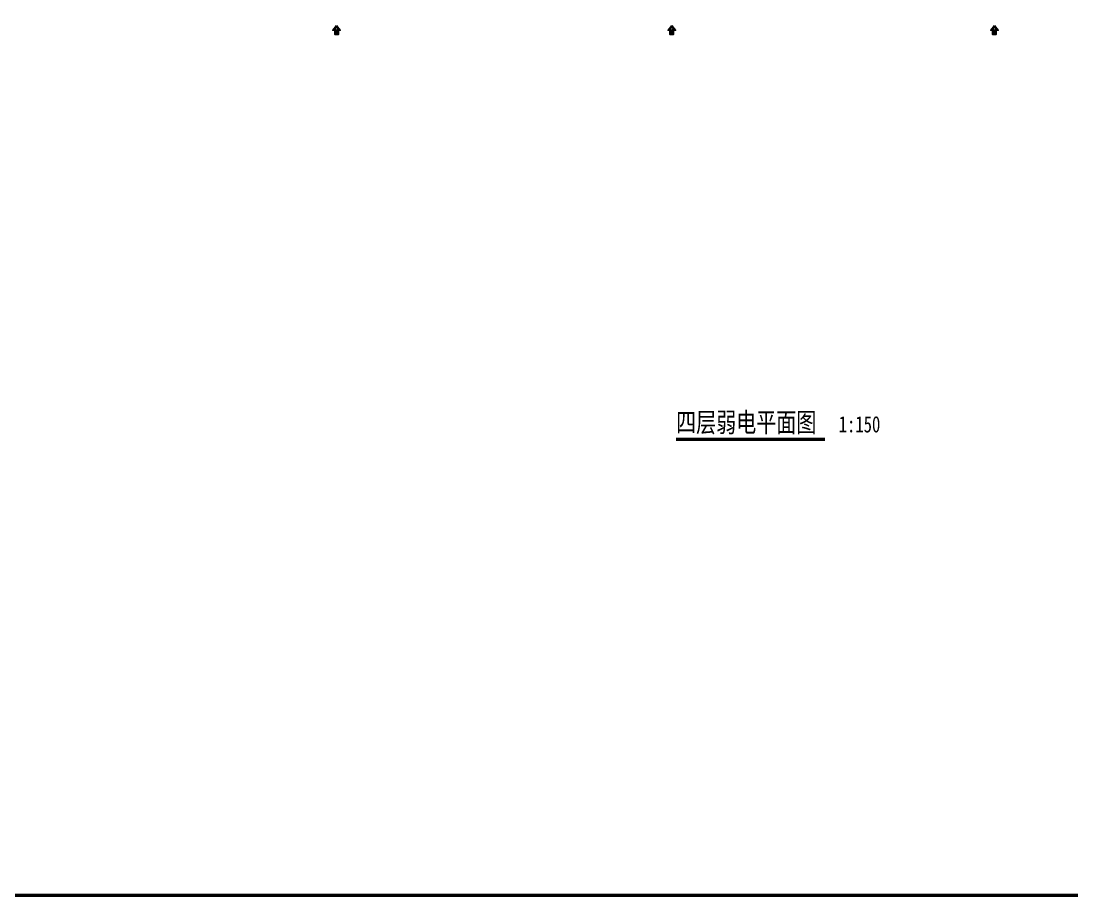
# Model space of a CAD drawing. Extents: x 196430 to 818205, y 904526 to 1974626.
# Drawn here: x 721314 to 769604, y 1262651 to 1302876 of the extents above; entities that cross this region are included whole.
import ezdxf

# ---------------------------------------------------------------- set-up
doc = ezdxf.new("R2010")
doc.units = 0
doc.header["$LTSCALE"] = 1000
doc.header["$MEASUREMENT"] = 0
for name, color, linetype in [('arch', 8, 'Continuous'), ('arch-1#教学楼$0$0-消防', 8, 'Continuous'), ('arch-1#教学楼$0$_0', 8, 'Continuous'), ('DIM_SYMB', 3, 'Continuous'), ('FRAME', 7, 'Continuous')]:
    doc.layers.add(name, color=color, linetype=linetype)
doc.layers.add('PUB_TITLE', color=4, linetype='Continuous', lineweight=25)
doc.styles.add('黑体', font='simhei.ttf', dxfattribs={"height": 10})

# ---------------------------------------------------------------- blocks, each defined once
blk = doc.blocks.new('arch-1#教学楼$0$平面标识')
at = {"layer": 'arch-1#教学楼$0$0-消防', "ltscale": 3}
blk.add_lwpolyline([(0, 422), (-168, 199), (-68, 199), (-68, 0), (68, 0), (68, 199), (168, 199), (0, 422)], dxfattribs=at)
blk.add_lwpolyline([(0, 372), (-108, 229), (-38, 229), (-38, 30), (38, 30), (38, 229), (108, 229)], close=True, dxfattribs=at)
blk = doc.blocks.new('arch-1#教学楼$0$xfjy')
at = {"layer": 'arch-1#教学楼$0$0-消防', "xscale": -1, "rotation": 359.9999999999931}
for p in [(5289129, 871783), (5304526, 871783), (5319353, 871783)]:
    blk.add_blockref('arch-1#教学楼$0$平面标识', p, dxfattribs=at)
blk = doc.blocks.new('arch-1#教学楼')
at = {"layer": 'arch-1#教学楼$0$_0'}
blk.add_blockref('arch-1#教学楼$0$xfjy', (0, -530741), dxfattribs=at)
blk = doc.blocks.new('A0')
at = {"layer": 'PUB_TITLE', "color": 0, "const_width": 150}
blk.add_lwpolyline([(434428, 418054), (557578, 418054), (557578, 591154), (434428, 591154)], close=True, dxfattribs=at)

msp = doc.modelspace()

# ---------------------------------------------------------------- linework, layer by layer
at = {"layer": 'DIM_SYMB', "const_width": 158}
msp.add_lwpolyline([(751414, 1283664), (758254, 1283664)], dxfattribs=at)

# ---------------------------------------------------------------- block references
at = {"layer": 'arch'}
msp.add_blockref('arch-1#教学楼', (-4553312, 961208), dxfattribs=at)
at = {"layer": 'FRAME'}
msp.add_blockref('A0', (259127, 844672), dxfattribs=at)

# ---------------------------------------------------------------- texts
at = {"layer": 'DIM_SYMB', "color": 7, "style": '黑体', "width": 0.75}
for s, height, p in [('四层弱电平面图', 900, (751414, 1283998)), ('1:150', 750, (758884, 1283985))]:
    msp.add_text(s, height=height, dxfattribs=at).set_placement(p)

doc.saveas('drawing.dxf')
